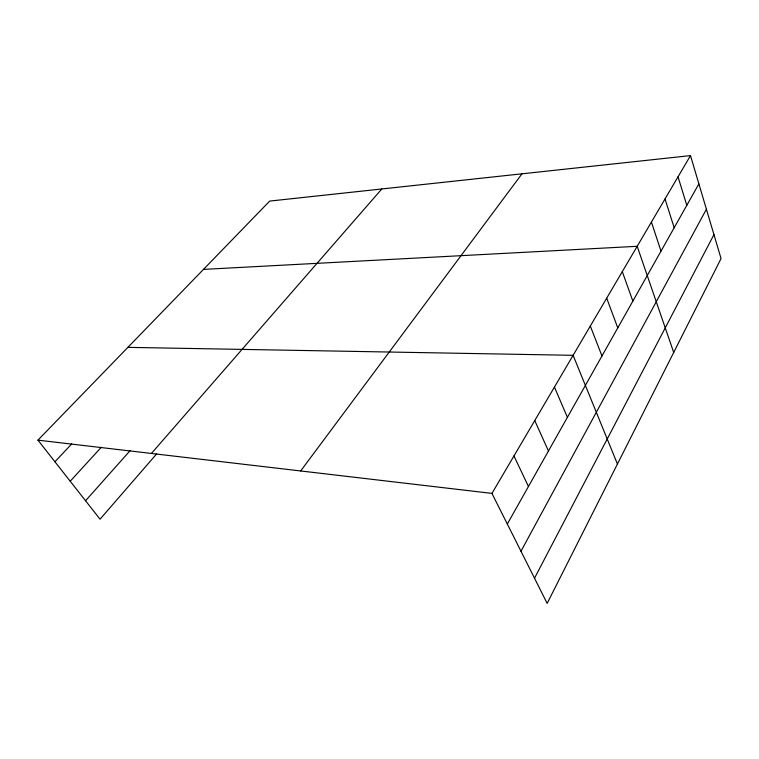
<?xml version="1.0" encoding="UTF-8"?>
<svg xmlns="http://www.w3.org/2000/svg" width="759" height="759" viewBox="0 0 759 759"><rect width="100%" height="100%" fill="white"/><g stroke="black" fill="none" stroke-linecap="round" stroke-linejoin="round"><path stroke-width="1.14" d="M534.516 578.197L713.944 234.626M520.978 551.233L706.411 209.247M507.316 524.033L698.887 183.877M690.5 155.604L721.05 258.563L547.163 603.396L491.946 493.397L690.5 155.604L269.692 201.088L37.95 440.144L100.046 519.213L156.696 453.844M300.668 470.959L521.974 173.82M151.421 453.455L381.796 188.972M85.549 500.75L130.254 450.495M70.217 481.225L101.298 447.241M54.933 461.766L71.688 443.949M203.478 269.388L637.19 246.296L673.698 352.461M127.901 347.356L573.111 355.316L617.428 464.053M37.95 440.144L491.946 493.397M513.957 455.95L528.454 486.5M534.753 420.562L548.453 450.988M554.44 387.071L567.4 417.346M590.312 326.047L601.972 355.962M606.697 298.183L617.779 327.888M622.304 271.627L632.864 301.124M651.421 222.093L661.023 251.115M665.017 198.962L674.191 227.738M678.034 176.819L686.8 205.347"/></g></svg>
